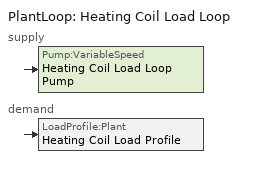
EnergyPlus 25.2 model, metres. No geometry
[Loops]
PlantLoop 'Heating Coil Load Loop'
 supply: Pump:VariableSpeed 'Heating Coil Load Loop Pump'
 demand: LoadProfile:Plant 'Heating Coil Load Profile'
[Building]
Plant Load Profile Example: North Axis {deg}=0; Terrain=Suburbs; Loads Convergence Tolerance Value {W}=0.04; Temperature Convergence Tolerance Value {deltaC}=0.04; Solar Distribution=FullInteriorAndExterior; Maximum Number of Warmup Days=25; Minimum Number of Warmup Days=6
[Site:Location]
Chicago: Latitude {deg}=42; Longitude {deg}=-87.88; Time Zone {hr}=-6; Elevation {m}=190
[SizingPeriod:DesignDay] Day of Month=21; Humidity Condition Type=Wetbulb; Sky Clearness=1
Name | Month | Day Type | Maximum Dry-Bulb Temperature {C} | Daily Dry-Bulb Temperature Range {deltaC} | Wetbulb or DewPoint at Maximum Dry-Bulb {C} | Barometric Pressure {Pa} | Wind Speed {m/s} | Wind Direction {deg} | Dry-Bulb Temperature Range Modifier Type
Chicago Summer 1% | 7 | SummerDesignDay | 31.5 | 10.7 | 23 | 99063 | 5.3 | 230
Chicago Ohare Intl Ap Ann Htg 99.6% Condns DB | 1 | WinterDesignDay | -20 | 0 | -20 | 98934 | 4.9 | 270 | DefaultMultipliers
[PlantLoop]
Heating Coil Load Loop: WATER, Heating Coil Load Loop Operation, 100, 3, 0.005, 0, 2, Optimal, HotWater
[Sizing:Plant]
Heating Coil Load Loop: Loop Type=heating; Design Loop Exit Temperature {C}=82; Loop Design Temperature Difference {deltaC}=11
[SetpointManager:Scheduled]
Heating Coil Load Loop Setpoint Manager: Control Variable=Temperature; Schedule=Heating Coil Load Loop Setpoint Temperature Schedule; Setpoint Node or NodeList=Heating Coil Load Loop Supply Outlet Node
[PlantEquipmentOperationSchemes]
Heating Coil Load Loop Operation: Control Scheme 1=Heating Coil Load Loop Heating Operation; Control Scheme 1 Schedule=AlwaysOnSchedule
[PlantEquipmentOperation:HeatingLoad]
Heating Coil Load Loop Heating Operation: Load Range 1 Lower Limit {W}=0; Load Range 1 Upper Limit {W}=10000000; Range 1 Equipment List=Heating Coil Load Loop Heating Equipment
[PlantEquipmentList]
Heating Coil Load Loop Heating Equipment: test_AWHP
[Pump:VariableSpeed]
Heating Coil Load Loop Pump: Design Maximum Flow Rate {m3/s}=0.005; Design Pump Head {Pa}=3000; Design Power Consumption {W}=22; Motor Efficiency=0.87; Fraction of Motor Inefficiencies to Fluid Stream=0; Coefficient 1 of the Part Load Performance Curve=0; Coefficient 2 of the Part Load Performance Curve=1; Coefficient 3 of the Part Load Performance Curve=0; Coefficient 4 of the Part Load Performance Curve=0; Design Minimum Flow Rate {m3/s}=0; Pump Control Type=INTERMITTENT
[HeatPump:AirToWater]
test_AWHP: Operating Mode Control Method=Load; Operating Mode Control Option for Multiple Unit=SingleMode; Rated Inlet Air Temperature in Heating Mode=20; Rated Air Flow Rate in Heating Mode=autosize; Rated Leaving Water Temperature in Heating Mode=50; Rated Water Flow Rate in Heating Mode=autosize; Minimum Outdoor Air Temperature in Heating Mode=-20; Maximum Outdoor Air Temperature in Heating Mode=25; Sizing Factor for Heating=1; Sizing Factor for Cooling=.9; Heat Pump Defrost Control=Timed; Heat Pump Defrost Time Period Fraction=0.2; Resistive Defrost Heater Capacity=150; Heat Pump Multiplier=2; Control Type=FixedSpeed; Crankcase Heater Capacity=100; Crankcase Heater Capacity Function of Temperature Curve=CrankCaseHeaterPowerCurve; Maximum Ambient Temperature for Crankcase Heater Operation=5; Number of Speeds for Heating=2; Rated Heating Capacity at Speed 1=20000; Rated COP for Heating at Speed 1=3.49; Normalized Heating Capacity Function of Temperature Curve Name at Speed 1=CapCurveFuncTemp; Heating Energy Input Ratio Function of Temperature Curve Name at Speed 1=EIRCurveFuncTemp; Heating Energy Input Ratio Function of PLR Curve Name at Speed 1=EIRCurveFuncPLR; Rated Heating Capacity at Speed 2=40000; Rated COP for Heating at Speed 2=3.51; Normalized Heating Capacity Function of Temperature Curve Name at Speed 2=CapCurveFuncTemp2; Heating Energy Input Ratio Function of Temperature Curve Name at Speed 2=EIRCurveFuncTemp2; Heating Energy Input Ratio Function of PLR Curve Name at Speed 2=EIRCurveFuncPLR2
[LoadProfile:Plant]
Heating Coil Load Profile: Load Schedule=Heating Coil Load Profile Load Schedule; Peak Flow Rate {m3/s}=0.005; Flow Rate Fraction Schedule=Heating Coil Load Profile Flow Frac Schedule
[EnergyManagementSystem:Actuator] Actuated Component Unique=test_AWHP; Actuated Component Type=HeatPump:AirToWater:Heating
Name | Actuated Component Control Type
opModeAct_heating | Operating Mode
defrost_on | Defrost Flag
[EnergyManagementSystem:OutputVariable] Type of Data in Variable=Averaged; Update Frequency=SystemTimeStep
Name | EMS Variable
Operating Model Output Heating | opModeAct_heating
DefrostOnInternal | DefrostOn
DefrostTimerInternal | DefrostTimer
EMS Defrost Flag | defrost_on
Outdoor Temp | OutdoorTemp
[EnergyManagementSystem:ProgramCallingManager]
Change_OpMode_EMS_Program_Manager: InsideHVACSystemIterationLoop; Change_OpMode_EMS_Program
InitializeGlobalVars_Manager: BeginNewEnvironment; InitializeGlobalVars
DefrostControl_Manager: AfterPredictorAfterHVACManagers; ControlDefrost; SetDefrostActuator
[EnergyManagementSystem:Program]
Change_OpMode_EMS_Program: IF (Hour <= 12); SET opModeAct_heating = 1; ELSE; SET opModeAct_heating = 0; ENDIF
InitializeGlobalVars: SET DefrostOn = 0.0; SET DefrostTimer = 0.0
ControlDefrost: IF DefrostOn == 0.0; SET DefrostTimer = DefrostTimer + SystemTimeStep * 3600; IF (OutdoorTemp < 5.0) * (DefrostTimer >= 2400.0); SET DefrostOn = 1.0; SET DefrostTimer = 0.0; ENDIF; ELSE; SET DefrostTimer = DefrostTimer + SystemTimeStep * 3600; IF DefrostTimer >= 3600.0; SET DefrostOn = 0.0; SET DefrostTimer = 0.0; ENDIF; ENDIF
SetDefrostActuator: SET defrost_on = DefrostOn
[EnergyManagementSystem:Sensor]
OutdoorTemp: Output:Variable or Output:Meter Index Key=Environment; Output:Variable or Output:Meter=Site Outdoor Air Drybulb Temperature
[EnergyManagementSystem:GlobalVariable]
DefrostOn
DefrostTimer
[Schedule:Constant]
Heating Coil Load Loop Setpoint Temperature Schedule: Any Number, 65
AlwaysOnSchedule: On/Off, 1
[Schedule:Compact]
Heating Coil Load Profile Load Schedule: THROUGH: 03/31, FOR: AllDays, UNTIL:  4:00, 62000, UNTIL:  8:00, 25000, UNTIL:  9:00, 15000, UNTIL: 17:00, 9000, UNTIL: 24:00, 36000, THROUGH: 09/30, FOR: AllDays, UNTIL: 24:00, 0, THROUGH: 12/31, FOR: AllDays, UNTIL:  4:00, 62000, UNTIL:  8:00, 25000, UNTIL:  9:00, 15000, UNTIL: 17:00, 9000, UNTIL: 24:00, 36000
Heating Coil Load Profile Flow Frac Schedule: THROUGH: 03/31, FOR: AllDays, UNTIL: 24:00, 1, THROUGH: 09/30, FOR: AllDays, UNTIL: 24:00, 0, THROUGH: 12/31, FOR: AllDays, UNTIL: 24:00, 1
[Curve:Biquadratic] Coefficient3 x**2=0; Coefficient4 y=0; Coefficient5 y**2=0; Coefficient6 x*y=0; Minimum Value of x=5; Maximum Value of x=10; Minimum Value of y=24; Maximum Value of y=35; Input Unit Type for X=Temperature; Input Unit Type for Y=Temperature; Output Unit Type=Dimensionless
Name | Coefficient1 Constant | Coefficient2 x
CapCurveFuncTemp | 0.5 | 0
EIRCurveFuncTemp; EIRCurveFuncTemp2 | 1 | 0
CapCurveFuncTemp2 | 0.8 | 0.02
[Curve:Quadratic] Coefficient1 Constant=1; Coefficient3 x**2=0
Name | Coefficient2 x | Minimum Value of x | Maximum Value of x
EIRCurveFuncPLR; EIRCurveFuncPLR2 | 0 | 0 | 1
CrankCaseHeaterPowerCurve | 0.01 | -30 | 30
